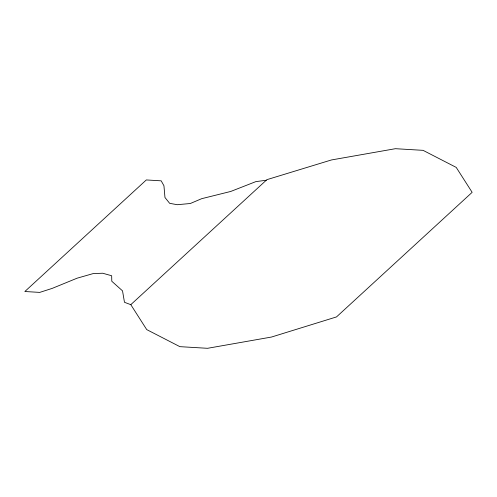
<?xml version="1.0" encoding="UTF-8"?>
<svg xmlns="http://www.w3.org/2000/svg" width="497" height="497" viewBox="0 0 497 497"><rect width="100%" height="100%" fill="white"/><g stroke="black" fill="none" stroke-linecap="round" stroke-linejoin="round"><path stroke-width="0.75" d="M130.798 304.667L266.889 179.665L331.431 159.959L395.407 148.696L423.071 150.343L456.215 167.396L472.15 192.333L336.5 316.924L271.511 337.041L207.541 348.304L179.877 346.657L146.727 329.604L130.798 304.667L124.474 302.294L122.523 290.863L111.788 281.252L111.67 275.742L102.68 273.232L93.169 273.592L77.122 278.183L52.21 288.384L39.729 292.398L24.85 291.509L146.317 179.945L161.196 180.833L163.942 185.754L164.967 197.502L169.663 203.329L177.286 204.708L190.314 203.509L201.683 198.682L230.763 191.444L255.856 181.622L266.262 180.243"/></g></svg>
